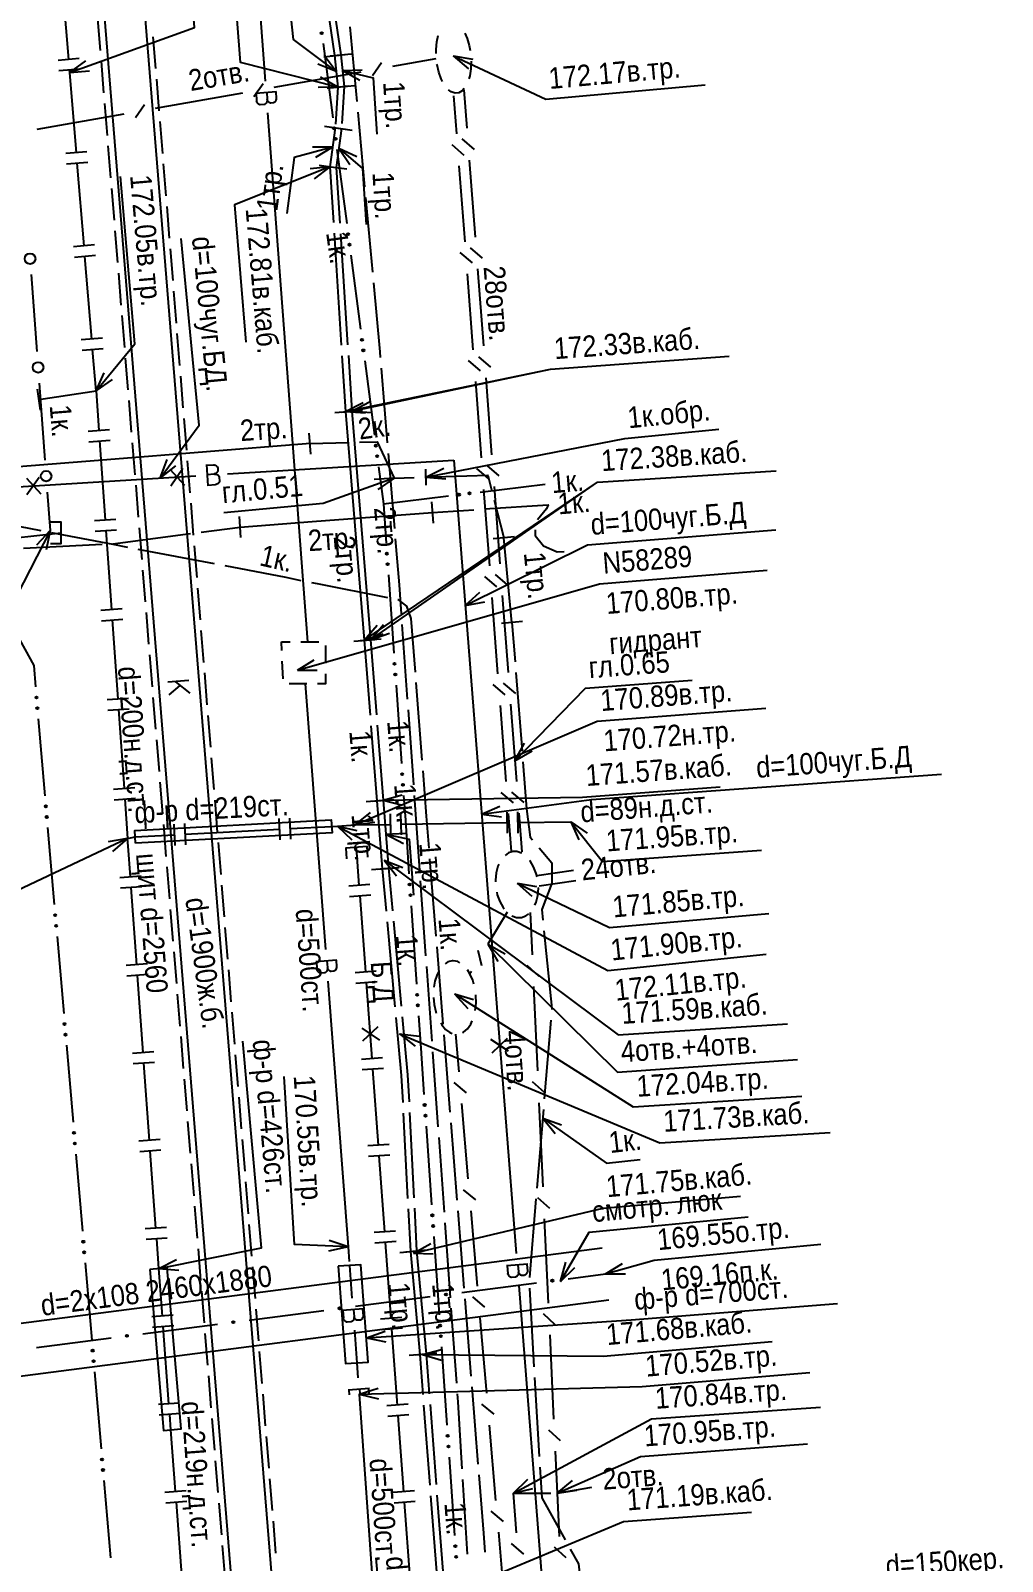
# Model space of a CAD drawing. Header units: metres. Extents: x -3947 to -3704, y 4976 to 6609.
# Drawn here: x -3859.1 to -3813.4, y 5905.6 to 5977.5 of the extents above; entities that cross this region are included whole.
import ezdxf
from ezdxf.enums import TextEntityAlignment as Align

# ---------------------------------------------------------------- set-up
doc = ezdxf.new("R2010")
doc.units = ezdxf.units.M
doc.header["$MEASUREMENT"] = 0
for name, color, linetype, lineweight in [('Водопровод', 7, 'Continuous', 25), ('Газопровод', 7, 'Continuous', 25), ('Кабели', 7, 'Continuous', 25), ('Кабель связи', 7, 'Continuous', 25), ('Кабель электрический', 7, 'Continuous', 25), ('Канализация самотёчная', 7, 'Continuous', 25), ('Теплосеть', 7, 'Continuous', 25)]:
    doc.layers.add(name, color=color, linetype=linetype, lineweight=lineweight)
doc.styles.add('Style-RUSSIAN_1251', font='RUSSIAN_1251.shx')
doc.styles.add('Style-RUSSIAN_1251 I 0.00000', font='RUSSIAN_1251.shx')

msp = doc.modelspace()

# ---------------------------------------------------------------- linework, layer by layer
at = {"layer": 'Водопровод', "linetype": 'Continuous'}
for p, q in [((-3849.976, 6000), (-3848.101, 5975.146)), ((-3847.564, 5974.643), (-3848.559, 5974.568)), ((-3848.526, 5974.571), (-3848.499, 5974.209)), ((-3848.027, 5974.608), (-3848.003, 5974.288)), ((-3847.988, 5973.65), (-3846.112, 5948.796)), ((-3853.041, 5956.488), (-3852.704, 5957.359)), ((-3849.864, 5956.683), (-3839.233, 5957.334)), ((-3839.233, 5957.334), (-3836.293, 5920.038)), ((-3861.993, 5955.94), (-3851.362, 5956.591)), ((-3858.723, 5956.517), (-3859.296, 5955.697)), ((-3853.041, 5956.488), (-3852.303, 5957.061)), ((-3852.567, 5956.892), (-3851.893, 5956.153)), ((-3851.968, 5956.931), (-3852.541, 5956.111)), ((-3850.851, 5957.121), (-3850.79, 5956.125)), ((-3850.823, 5956.657), (-3850.502, 5956.677)), ((-3859.322, 5956.478), (-3858.647, 5955.739)), ((-3850.792, 5956.158), (-3850.431, 5956.18)), ((-3838.694, 5950.493), (-3837.999, 5951.117)), ((-3838.694, 5950.493), (-3837.776, 5950.669)), ((-3847.332, 5948.796), (-3846.916, 5948.796)), ((-3847.314, 5948.38), (-3847.332, 5948.796)), ((-3845.268, 5948.611), (-3845.268, 5947.778)), ((-3847.255, 5947.048), (-3847.292, 5947.881)), ((-3846.586, 5947.449), (-3845.79, 5947.937)), ((-3846.586, 5947.449), (-3845.652, 5947.457)), ((-3846.216, 5946.819), (-3845.266, 5934.334)), ((-3837.921, 5940.691), (-3837.062, 5941.057)), ((-3837.921, 5940.691), (-3836.996, 5940.562)), ((-3844.729, 5933.832), (-3845.724, 5933.756)), ((-3845.691, 5933.759), (-3845.664, 5933.397)), ((-3845.192, 5933.797), (-3845.168, 5933.476)), ((-3845.153, 5932.839), (-3844.203, 5920.354)), ((-3836.665, 5929.543), (-3837.495, 5930.102)), ((-3836.715, 5930.141), (-3837.442, 5929.454)), ((-3844.203, 5920.354), (-3845.091, 5920.644)), ((-3844.203, 5920.354), (-3845.114, 5920.145)), ((-3844.203, 5920.354), (-3844.15, 5919.656)), ((-3844.137, 5919.48), (-3844.019, 5917.936)), ((-3835.755, 5919.537), (-3836.749, 5919.459)), ((-3836.717, 5919.461), (-3836.688, 5919.1)), ((-3836.218, 5919.501), (-3836.192, 5919.18)), ((-3836.176, 5918.543), (-3833.236, 5881.247)), ((-3843.482, 5917.434), (-3844.477, 5917.358)), ((-3844.444, 5917.361), (-3844.417, 5916.999)), ((-3843.945, 5917.399), (-3843.921, 5917.078)), ((-3843.906, 5916.441), (-3843.788, 5914.897)), ((-3843.342, 5916.078), (-3842.461, 5916.388)), ((-3843.342, 5916.078), (-3842.428, 5915.889)), ((-3843.788, 5914.897), (-3843.735, 5914.199)), ((-3843.198, 5913.696), (-3844.193, 5913.621)), ((-3844.16, 5913.623), (-3844.143, 5913.399)), ((-3843.677, 5913.434), (-3842.784, 5913.707)), ((-3843.677, 5913.434), (-3842.771, 5913.208)), ((-3843.677, 5913.434), (-3842.823, 5901.376)), ((-3843.661, 5913.661), (-3843.644, 5913.437)), ((-3843.235, 5913.693), (-3843.218, 5913.469))]:
    msp.add_line(p, q, dxfattribs=at)
at = {"layer": 'Водопровод', "linetype": 'Continuous', "flags": 128}
for points in [[(-3847.6, 5974.641), (-3847.576, 5974.323), (-3847.58, 5974.292), (-3847.595, 5974.241), (-3847.619, 5974.192), (-3847.633, 5974.172), (-3847.65, 5974.154), (-3847.673, 5974.137), (-3847.702, 5974.122), (-3847.716, 5974.117), (-3847.832, 5974.109), (-3847.855, 5974.113), (-3847.885, 5974.123), (-3847.907, 5974.137), (-3847.929, 5974.152), (-3847.951, 5974.178), (-3847.973, 5974.212), (-3847.988, 5974.243), (-3848.003, 5974.288), (-3848.003, 5974.249), (-3848.005, 5974.215), (-3848.016, 5974.166), (-3848.03, 5974.135), (-3848.047, 5974.105), (-3848.076, 5974.073), (-3848.11, 5974.05), (-3848.141, 5974.038), (-3848.331, 5974.024), (-3848.35, 5974.026), (-3848.377, 5974.036), (-3848.408, 5974.054), (-3848.439, 5974.083), (-3848.459, 5974.11), (-3848.483, 5974.155), (-3848.495, 5974.182), (-3848.499, 5974.209)], [(-3853.041, 5956.488), (-3851.197, 5958.964), (-3852.046, 5967.753)], [(-3850.849, 5957.084), (-3850.531, 5957.104), (-3850.501, 5957.1), (-3850.449, 5957.084), (-3850.401, 5957.059), (-3850.381, 5957.046), (-3850.363, 5957.028), (-3850.347, 5957.005), (-3850.332, 5956.976), (-3850.328, 5956.961), (-3850.32, 5956.845), (-3850.325, 5956.823), (-3850.336, 5956.792), (-3850.35, 5956.771), (-3850.365, 5956.749), (-3850.392, 5956.727), (-3850.426, 5956.706), (-3850.457, 5956.691), (-3850.502, 5956.677), (-3850.463, 5956.676), (-3850.43, 5956.674), (-3850.38, 5956.662), (-3850.349, 5956.647), (-3850.32, 5956.63), (-3850.289, 5956.6), (-3850.266, 5956.566), (-3850.255, 5956.535), (-3850.243, 5956.345), (-3850.246, 5956.326), (-3850.255, 5956.299), (-3850.274, 5956.268), (-3850.304, 5956.238), (-3850.331, 5956.218), (-3850.376, 5956.195), (-3850.403, 5956.184), (-3850.431, 5956.18)], [(-3838.694, 5950.493), (-3832.947, 5953.344), (-3824.085, 5954.049)], [(-3846.586, 5947.449), (-3832.381, 5951.52), (-3824.506, 5952.155)], [(-3846.416, 5948.796), (-3846.112, 5948.796), (-3845.583, 5948.796)], [(-3845.268, 5947.278), (-3845.268, 5946.819), (-3845.642, 5946.819)], [(-3846.142, 5946.819), (-3846.216, 5946.819), (-3846.975, 5946.819)], [(-3837.921, 5940.691), (-3832.75, 5941.377), (-3816.308, 5942.568)], [(-3844.766, 5933.829), (-3844.742, 5933.511), (-3844.745, 5933.481), (-3844.76, 5933.429), (-3844.784, 5933.381), (-3844.797, 5933.361), (-3844.815, 5933.343), (-3844.838, 5933.326), (-3844.867, 5933.311), (-3844.881, 5933.306), (-3844.997, 5933.297), (-3845.02, 5933.301), (-3845.05, 5933.312), (-3845.072, 5933.325), (-3845.094, 5933.34), (-3845.116, 5933.366), (-3845.138, 5933.4), (-3845.153, 5933.431), (-3845.168, 5933.476), (-3845.168, 5933.437), (-3845.17, 5933.404), (-3845.181, 5933.354), (-3845.195, 5933.323), (-3845.212, 5933.294), (-3845.241, 5933.261), (-3845.275, 5933.238), (-3845.306, 5933.227), (-3845.496, 5933.212), (-3845.515, 5933.214), (-3845.542, 5933.224), (-3845.573, 5933.242), (-3845.603, 5933.271), (-3845.624, 5933.298), (-3845.648, 5933.343), (-3845.66, 5933.37), (-3845.664, 5933.397)], [(-3844.203, 5920.354), (-3846.716, 5920.468), (-3847.209, 5928.361)], [(-3844.67, 5919.452), (-3844.322, 5914.868), (-3843.255, 5914.925), (-3843.603, 5919.509), (-3844.67, 5919.452)], [(-3835.791, 5919.534), (-3835.766, 5919.216), (-3835.77, 5919.186), (-3835.784, 5919.134), (-3835.809, 5919.086), (-3835.822, 5919.066), (-3835.839, 5919.048), (-3835.862, 5919.031), (-3835.891, 5919.016), (-3835.906, 5919.011), (-3836.021, 5919.002), (-3836.044, 5919.005), (-3836.075, 5919.016), (-3836.096, 5919.029), (-3836.118, 5919.045), (-3836.141, 5919.071), (-3836.162, 5919.105), (-3836.178, 5919.135), (-3836.192, 5919.18), (-3836.193, 5919.142), (-3836.194, 5919.108), (-3836.205, 5919.058), (-3836.22, 5919.027), (-3836.236, 5918.998), (-3836.265, 5918.966), (-3836.299, 5918.942), (-3836.33, 5918.93), (-3836.52, 5918.915), (-3836.539, 5918.918), (-3836.566, 5918.927), (-3836.597, 5918.945), (-3836.628, 5918.974), (-3836.648, 5919.001), (-3836.673, 5919.046), (-3836.684, 5919.073), (-3836.688, 5919.1)], [(-3843.342, 5916.078), (-3830.899, 5916.921), (-3821.189, 5917.696)], [(-3843.519, 5917.431), (-3843.495, 5917.113), (-3843.498, 5917.083), (-3843.513, 5917.031), (-3843.537, 5916.983), (-3843.551, 5916.963), (-3843.568, 5916.945), (-3843.591, 5916.928), (-3843.62, 5916.913), (-3843.634, 5916.908), (-3843.75, 5916.899), (-3843.773, 5916.903), (-3843.803, 5916.914), (-3843.825, 5916.927), (-3843.847, 5916.942), (-3843.869, 5916.969), (-3843.891, 5917.003), (-3843.906, 5917.033), (-3843.921, 5917.078), (-3843.922, 5917.039), (-3843.923, 5917.006), (-3843.934, 5916.956), (-3843.948, 5916.925), (-3843.965, 5916.896), (-3843.994, 5916.864), (-3844.028, 5916.84), (-3844.059, 5916.829), (-3844.249, 5916.814), (-3844.268, 5916.817), (-3844.295, 5916.826), (-3844.326, 5916.844), (-3844.356, 5916.873), (-3844.377, 5916.9), (-3844.401, 5916.945), (-3844.413, 5916.972), (-3844.417, 5916.999)], [(-3843.677, 5913.434), (-3830.372, 5913.781), (-3822.493, 5914.452)]]:
    msp.add_lwpolyline(points, dxfattribs=at)
at = {"layer": 'Газопровод', "linetype": 'Continuous'}
for p, q in [((-3857.336, 5976.159), (-3857.657, 5980.041)), ((-3856.838, 5976.2), (-3857.835, 5976.118)), ((-3857.286, 5975.552), (-3856.525, 5976.093)), ((-3856.797, 5975.702), (-3857.794, 5975.62)), ((-3857.286, 5975.552), (-3856.355, 5975.623)), ((-3856.477, 5971.82), (-3857.473, 5971.738)), ((-3856.435, 5971.322), (-3857.432, 5971.24)), ((-3856.613, 5967.399), (-3856.934, 5971.281)), ((-3856.115, 5967.44), (-3857.111, 5967.358)), ((-3856.074, 5966.942), (-3857.07, 5966.86)), ((-3856.251, 5963.019), (-3856.572, 5966.901)), ((-3855.753, 5963.06), (-3856.75, 5962.978)), ((-3855.712, 5962.562), (-3856.709, 5962.48)), ((-3856.05, 5960.58), (-3856.21, 5962.521)), ((-3856.05, 5960.58), (-3855.668, 5961.432)), ((-3856.05, 5960.58), (-3855.283, 5961.113)), ((-3858.661, 5959.681), (-3858.81, 5960.67)), ((-3858.736, 5960.176), (-3856.05, 5960.58)), ((-3856.05, 5960.58), (-3855.919, 5958.727)), ((-3856.418, 5958.691), (-3855.421, 5958.762)), ((-3856.383, 5958.193), (-3855.385, 5958.263)), ((-3855.884, 5958.228), (-3855.623, 5954.521)), ((-3856.121, 5954.486), (-3855.124, 5954.556)), ((-3859.98, 5953.659), (-3857.689, 5953.915)), ((-3856.086, 5953.987), (-3855.089, 5954.057)), ((-3855.588, 5954.022), (-3855.326, 5950.315)), ((-3855.825, 5950.28), (-3854.827, 5950.351)), ((-3855.79, 5949.781), (-3854.792, 5949.852)), ((-3855.291, 5949.817), (-3855.029, 5946.11)), ((-3855.528, 5946.075), (-3854.531, 5946.145)), ((-3855.493, 5945.576), (-3854.496, 5945.646)), ((-3854.994, 5945.611), (-3854.733, 5941.904)), ((-3855.232, 5941.869), (-3854.234, 5941.939)), ((-3855.196, 5941.37), (-3854.199, 5941.441)), ((-3854.698, 5941.405), (-3854.567, 5939.552)), ((-3843.874, 5940.181), (-3843.146, 5940.766)), ((-3842.197, 5939.707), (-3842.213, 5940.707)), ((-3841.697, 5939.714), (-3841.713, 5940.714)), ((-3836.71, 5939.79), (-3836.725, 5940.79)), ((-3836.21, 5939.798), (-3836.225, 5940.798)), ((-3852.327, 5939.22), (-3852.38, 5940.218)), ((-3851.828, 5939.246), (-3851.881, 5940.245)), ((-3851.854, 5939.746), (-3847.416, 5939.982)), ((-3847.389, 5939.483), (-3847.442, 5940.482)), ((-3846.89, 5939.51), (-3846.943, 5940.508)), ((-3844.697, 5940.13), (-3844.021, 5939.485)), ((-3844.697, 5940.13), (-3843.785, 5939.926)), ((-3843.874, 5940.181), (-3842.949, 5940.306)), ((-3841.705, 5940.214), (-3836.718, 5940.29)), ((-3836.218, 5940.298), (-3833.724, 5940.336)), ((-3833.724, 5940.336), (-3833.358, 5939.476)), ((-3833.724, 5940.336), (-3832.967, 5939.788)), ((-3854.567, 5939.552), (-3855.487, 5939.393)), ((-3854.567, 5939.552), (-3855.274, 5938.941)), ((-3843.673, 5937.343), (-3843.805, 5939.129)), ((-3853.936, 5937.774), (-3854.934, 5937.701)), ((-3853.9, 5937.275), (-3854.897, 5937.203)), ((-3854.135, 5933.61), (-3854.399, 5937.239)), ((-3843.175, 5937.379), (-3844.172, 5937.306)), ((-3843.138, 5936.881), (-3844.135, 5936.807)), ((-3843.374, 5933.272), (-3843.637, 5936.844)), ((-3853.636, 5933.647), (-3854.634, 5933.574)), ((-3853.6, 5933.148), (-3854.597, 5933.075)), ((-3853.835, 5929.483), (-3854.099, 5933.112)), ((-3842.875, 5933.308), (-3843.873, 5933.235)), ((-3842.839, 5932.81), (-3843.836, 5932.736)), ((-3843.075, 5929.201), (-3843.337, 5932.773)), ((-3843.556, 5930.627), (-3842.73, 5930.064)), ((-3843.51, 5930.029), (-3842.78, 5930.712)), ((-3853.336, 5929.519), (-3854.333, 5929.447)), ((-3842.576, 5929.237), (-3843.573, 5929.164)), ((-3853.3, 5929.021), (-3854.297, 5928.948)), ((-3853.535, 5925.356), (-3853.799, 5928.984)), ((-3842.539, 5928.739), (-3843.537, 5928.665)), ((-3842.775, 5925.13), (-3843.038, 5928.702)), ((-3853.036, 5925.392), (-3854.033, 5925.32)), ((-3853, 5924.893), (-3853.997, 5924.821)), ((-3853.235, 5921.229), (-3853.498, 5924.857)), ((-3842.277, 5925.166), (-3843.274, 5925.093)), ((-3842.24, 5924.668), (-3843.237, 5924.594)), ((-3842.476, 5921.059), (-3842.739, 5924.631)), ((-3852.736, 5921.265), (-3853.733, 5921.192)), ((-3852.7, 5920.766), (-3853.697, 5920.694)), ((-3841.977, 5921.095), (-3842.975, 5921.022)), ((-3841.941, 5920.597), (-3842.938, 5920.523)), ((-3842.176, 5916.988), (-3842.439, 5920.56)), ((-3853.096, 5919.328), (-3852.264, 5919.753)), ((-3853.096, 5919.328), (-3852.165, 5919.263)), ((-3852.431, 5917.139), (-3853.428, 5917.064)), ((-3841.678, 5917.024), (-3842.675, 5916.951)), ((-3852.394, 5916.64), (-3853.391, 5916.566)), ((-3852.621, 5912.975), (-3852.892, 5916.603)), ((-3841.641, 5916.526), (-3842.638, 5916.452)), ((-3841.877, 5912.916), (-3842.14, 5916.489)), ((-3852.122, 5913.012), (-3853.12, 5912.938)), ((-3841.378, 5912.953), (-3842.376, 5912.88)), ((-3852.085, 5912.514), (-3853.082, 5912.439)), ((-3841.342, 5912.454), (-3842.339, 5912.381)), ((-3841.578, 5908.845), (-3841.84, 5912.418)), ((-3851.814, 5908.886), (-3852.811, 5908.811)), ((-3851.777, 5908.387), (-3852.774, 5908.312)), ((-3852.004, 5904.722), (-3852.275, 5908.35)), ((-3841.079, 5908.882), (-3842.076, 5908.809)), ((-3841.042, 5908.383), (-3842.04, 5908.31)), ((-3841.278, 5904.774), (-3841.541, 5908.347))]:
    msp.add_line(p, q, dxfattribs=at)
at = {"layer": 'Газопровод', "linetype": 'Continuous', "flags": 128}
for points in [[(-3857.286, 5975.552), (-3851.427, 5977.67), (-3852.086, 5985.706)], [(-3856.975, 5971.779), (-3857.286, 5975.552), (-3857.295, 5975.661)], [(-3856.05, 5960.58), (-3854.22, 5962.787), (-3854.899, 5970.665)], [(-3858.189, 5953.415), (-3857.689, 5953.415), (-3857.689, 5954.415), (-3858.189, 5954.415)], [(-3843.874, 5940.181), (-3832.491, 5945.065), (-3824.559, 5945.676)], [(-3854.191, 5939.32), (-3854.223, 5939.92), (-3844.991, 5940.421), (-3844.945, 5939.805), (-3854.191, 5939.32)], [(-3846.916, 5940.009), (-3844.968, 5940.113), (-3844.697, 5940.13)], [(-3844.697, 5940.13), (-3843.874, 5940.181), (-3842.205, 5940.207)], [(-3844.697, 5940.13), (-3831.985, 5933.335), (-3824.549, 5934.102)], [(-3833.724, 5940.336), (-3832.233, 5938.467), (-3824.77, 5939.003)], [(-3854.567, 5939.552), (-3869.263, 5932.602), (-3877.13, 5931.878)], [(-3854.567, 5939.552), (-3854.207, 5939.62), (-3852.354, 5939.719)], [(-3854.435, 5937.738), (-3854.54, 5939.183), (-3854.567, 5939.552)], [(-3843.273, 5938.663), (-3843.306, 5939.162), (-3844.304, 5939.096), (-3844.27, 5938.597)], [(-3853.096, 5919.328), (-3848.275, 5920.31), (-3849.142, 5930.019)], [(-3852.93, 5917.102), (-3853.096, 5919.328), (-3853.198, 5920.73)], [(-3853.525, 5919.291), (-3852.873, 5911.725), (-3852.049, 5911.796), (-3852.701, 5919.362), (-3853.525, 5919.291)], [(-3852.312, 5908.848), (-3852.53, 5911.755), (-3852.584, 5912.476)], [(-3840.484, 5893.973), (-3841.922, 5894.845), (-3842.881, 5905.729)]]:
    msp.add_lwpolyline(points, dxfattribs=at)
at = {"layer": 'Кабели', "linetype": 'Continuous'}
for p, q in [((-3859.097, 5966.048), (-3858.831, 5962.435)), ((-3858.72, 5960.939), (-3858.454, 5957.326)), ((-3858.343, 5955.83), (-3858.21, 5954.024)), ((-3858.21, 5954.024), (-3858.844, 5953.338)), ((-3858.21, 5954.024), (-3858.399, 5953.109))]:
    msp.add_line(p, q, dxfattribs=at)
at = {"layer": 'Кабели', "linetype": 'Continuous', "flags": 128}
msp.add_lwpolyline([(-3858.21, 5954.024), (-3861.653, 5947.331), (-3860.971, 5938.92)], dxfattribs=at)
at = {"layer": 'Кабели', "linetype": 'Continuous'}
for centre in [(-3859.152, 5966.796), (-3858.775, 5961.687), (-3858.398, 5956.578)]:
    msp.add_circle(centre, 0.25, dxfattribs=at)
at = {"layer": 'Кабель связи', "linetype": 'Continuous'}
for p, q in [((-3845.375, 5976.903), (-3844.918, 5973.419)), ((-3843.055, 5975.402), (-3842.626, 5976.016)), ((-3842.102, 5975.839), (-3840.054, 5976.201)), ((-3839.255, 5976.325), (-3838.545, 5975.718)), ((-3839.255, 5976.325), (-3838.334, 5976.171)), ((-3847.675, 5974.855), (-3843.579, 5975.578)), ((-3853.247, 5973.87), (-3849.152, 5974.593)), ((-3848.628, 5974.417), (-3848.198, 5975.031)), ((-3838.759, 5974.737), (-3838.621, 5972.927)), ((-3854.201, 5973.432), (-3853.771, 5974.046)), ((-3839.238, 5974.451), (-3839.102, 5972.661)), ((-3858.82, 5972.885), (-3854.724, 5973.609)), ((-3838.848, 5972.423), (-3838.28, 5971.935)), ((-3844.723, 5971.932), (-3844.266, 5968.448)), ((-3839.33, 5972.158), (-3838.761, 5971.669)), ((-3838.988, 5971.166), (-3838.716, 5967.587)), ((-3838.507, 5971.431), (-3838.232, 5967.811)), ((-3838.459, 5967.307), (-3837.89, 5966.819)), ((-3844.071, 5966.961), (-3843.614, 5963.477)), ((-3838.944, 5967.084), (-3838.375, 5966.595)), ((-3838.602, 5966.092), (-3838.33, 5962.513)), ((-3838.118, 5966.315), (-3837.842, 5962.695)), ((-3843.419, 5961.989), (-3842.962, 5958.505)), ((-3838.557, 5962.009), (-3837.989, 5961.521)), ((-3838.07, 5962.191), (-3837.501, 5961.703)), ((-3838.216, 5961.018), (-3837.944, 5957.439)), ((-3837.729, 5961.199), (-3837.453, 5957.579)), ((-3842.766, 5957.018), (-3842.538, 5955.276)), ((-3838.171, 5956.935), (-3837.603, 5956.447)), ((-3837.68, 5957.075), (-3837.112, 5956.587)), ((-3837.994, 5955.825), (-3834.939, 5956.194)), ((-3837.83, 5955.943), (-3837.558, 5952.365)), ((-3837.339, 5956.083), (-3837.064, 5952.462)), ((-3842.538, 5955.276), (-3839.483, 5955.645)), ((-3842.538, 5955.276), (-3842.41, 5953.433)), ((-3842.306, 5951.936), (-3842.051, 5948.25)), ((-3837.785, 5951.861), (-3837.216, 5951.373)), ((-3837.291, 5951.959), (-3836.722, 5951.47)), ((-3837.444, 5950.869), (-3837.172, 5947.291)), ((-3836.95, 5950.967), (-3836.674, 5947.346)), ((-3841.947, 5946.753), (-3841.691, 5943.066)), ((-3837.399, 5946.787), (-3836.83, 5946.299)), ((-3836.902, 5946.843), (-3836.333, 5946.354)), ((-3837.058, 5945.795), (-3836.785, 5942.217)), ((-3836.56, 5945.851), (-3836.285, 5942.23)), ((-3858.765, 5945.174), (-3858.453, 5941.553)), ((-3836.359, 5943.199), (-3835.911, 5944.019)), ((-3836.359, 5943.199), (-3835.553, 5943.671)), ((-3837.013, 5941.713), (-3836.444, 5941.225)), ((-3836.512, 5941.727), (-3835.944, 5941.238)), ((-3836.672, 5940.721), (-3836.535, 5938.932)), ((-3836.171, 5940.735), (-3836.033, 5938.924)), ((-3858.325, 5940.059), (-3858.013, 5936.437)), ((-3835.333, 5937.808), (-3833.601, 5938.059)), ((-3836.258, 5937.453), (-3835.555, 5936.838)), ((-3836.258, 5937.453), (-3835.339, 5937.289)), ((-3835.225, 5937.319), (-3833.495, 5937.569)), ((-3841.236, 5936.386), (-3840.988, 5932.699)), ((-3836.721, 5936.075), (-3837.628, 5934.579)), ((-3835.644, 5936.06), (-3835.552, 5934.081)), ((-3857.884, 5934.943), (-3857.572, 5931.322)), ((-3838.106, 5934.301), (-3837.927, 5933.573)), ((-3837.63, 5934.575), (-3837.165, 5933.765)), ((-3837.63, 5934.575), (-3836.814, 5934.121)), ((-3835.794, 5933.584), (-3835.24, 5933.079)), ((-3838.405, 5933.296), (-3838.47, 5933.188)), ((-3839.196, 5932.252), (-3838.569, 5931.559)), ((-3839.196, 5932.252), (-3838.302, 5931.982)), ((-3835.483, 5932.583), (-3835.299, 5928.625)), ((-3839.152, 5930.35), (-3839, 5928.58)), ((-3857.444, 5929.827), (-3857.132, 5926.206)), ((-3839.222, 5928.074), (-3838.648, 5927.591)), ((-3835.541, 5928.128), (-3834.987, 5927.623)), ((-3838.871, 5927.085), (-3838.566, 5923.544)), ((-3835.229, 5927.126), (-3835.045, 5923.168)), ((-3840.53, 5926.019), (-3840.273, 5922.333)), ((-3857.003, 5924.711), (-3856.691, 5921.09)), ((-3838.788, 5923.038), (-3838.215, 5922.555)), ((-3838.437, 5922.049), (-3838.132, 5918.508)), ((-3835.288, 5922.671), (-3834.734, 5922.167)), ((-3834.976, 5921.67), (-3834.792, 5917.712)), ((-3840.169, 5920.836), (-3839.913, 5917.15)), ((-3856.563, 5919.596), (-3856.251, 5915.974)), ((-3838.355, 5918.002), (-3837.781, 5917.52)), ((-3838.004, 5917.014), (-3837.699, 5913.472)), ((-3835.034, 5917.215), (-3834.48, 5916.71)), ((-3834.722, 5916.213), (-3834.539, 5912.255)), ((-3839.809, 5915.653), (-3839.553, 5911.967)), ((-3856.122, 5914.48), (-3855.81, 5910.858)), ((-3837.921, 5912.966), (-3837.348, 5912.484)), ((-3837.57, 5911.978), (-3837.265, 5908.437)), ((-3834.781, 5911.759), (-3834.227, 5911.254)), ((-3839.449, 5910.47), (-3839.192, 5906.784)), ((-3834.469, 5910.757), (-3834.377, 5908.778)), ((-3855.682, 5909.364), (-3855.37, 5905.743)), ((-3836.426, 5908.783), (-3835.752, 5909.429)), ((-3834.377, 5908.778), (-3833.654, 5909.368)), ((-3834.377, 5908.778), (-3832.747, 5909.058)), ((-3836.426, 5908.783), (-3835.515, 5908.989)), ((-3836.426, 5908.783), (-3834.676, 5908.779)), ((-3836.283, 5906.906), (-3836.426, 5908.783)), ((-3834.377, 5908.778), (-3833.453, 5908.911)), ((-3834.377, 5908.778), (-3834.273, 5906.744)), ((-3837.488, 5907.931), (-3836.914, 5907.448)), ((-3837.137, 5906.942), (-3836.832, 5903.401)), ((-3835.942, 5905.914), (-3836.511, 5906.403)), ((-3834.513, 5906.246), (-3833.957, 5905.744))]:
    msp.add_line(p, q, dxfattribs=at)
at = {"layer": 'Кабель связи', "linetype": 'Continuous', "flags": 128}
for points in [[(-3838.719, 5977.392), (-3838.608, 5977.141), (-3838.51, 5976.809), (-3838.469, 5976.582)], [(-3840.065, 5976.438), (-3840.067, 5976.636), (-3840.033, 5976.983), (-3839.965, 5977.281)], [(-3839.769, 5975.132), (-3839.827, 5975.244), (-3839.94, 5975.559), (-3840.019, 5975.907), (-3840.023, 5975.941)], [(-3839.255, 5976.325), (-3834.91, 5974.3), (-3827.408, 5974.973)], [(-3838.42, 5976.084), (-3838.433, 5975.726), (-3838.484, 5975.393), (-3838.529, 5975.243)], [(-3838.745, 5974.797), (-3838.835, 5974.692), (-3838.999, 5974.594), (-3839.174, 5974.574), (-3839.353, 5974.634), (-3839.477, 5974.731)], [(-3860.238, 5949.979), (-3858.981, 5947.68), (-3858.894, 5946.669)], [(-3836.359, 5943.199), (-3833.045, 5946.614), (-3828.02, 5946.988)], [(-3841.588, 5941.57), (-3841.507, 5940.403), (-3841.337, 5937.883)], [(-3836.442, 5938.931), (-3836.661, 5938.865), (-3836.823, 5938.75)], [(-3836.03, 5938.844), (-3836.048, 5938.856), (-3836.275, 5938.928), (-3836.284, 5938.928), (-3836.442, 5938.931)], [(-3835.318, 5937.74), (-3835.354, 5937.906), (-3835.476, 5938.221), (-3835.638, 5938.493), (-3835.658, 5938.516)], [(-3837.108, 5938.346), (-3837.156, 5938.246), (-3837.239, 5937.934), (-3837.272, 5937.594), (-3837.268, 5937.515)], [(-3836.258, 5937.453), (-3831.911, 5935.364), (-3824.415, 5936.027)], [(-3835.42, 5936.415), (-3835.358, 5936.553), (-3835.281, 5936.869), (-3835.254, 5937.212), (-3835.257, 5937.245)], [(-3837.21, 5937.02), (-3837.185, 5936.898), (-3837.07, 5936.579), (-3836.913, 5936.3), (-3836.867, 5936.247)], [(-3836.498, 5935.916), (-3836.282, 5935.837), (-3836.055, 5935.834), (-3835.839, 5935.909), (-3835.706, 5936.012)], [(-3837.63, 5934.575), (-3831.54, 5928.563), (-3823.067, 5929.158)], [(-3839.304, 5933.802), (-3839.514, 5933.748), (-3839.644, 5933.66)], [(-3838.949, 5933.708), (-3839.038, 5933.76), (-3839.254, 5933.803), (-3839.304, 5933.802)], [(-3839.952, 5933.275), (-3840.019, 5933.149), (-3840.119, 5932.835), (-3840.164, 5932.564)], [(-3838.285, 5932.694), (-3838.336, 5932.88), (-3838.47, 5933.188), (-3838.589, 5933.37)], [(-3840.183, 5932.066), (-3840.154, 5931.748), (-3840.075, 5931.393), (-3840.053, 5931.333)], [(-3839.196, 5932.252), (-3830.802, 5926.94), (-3822.868, 5927.436)], [(-3838.221, 5931.459), (-3838.183, 5931.798), (-3838.189, 5932.169), (-3838.194, 5932.203)], [(-3840.887, 5931.203), (-3840.785, 5929.692), (-3840.634, 5927.516)], [(-3839.848, 5930.878), (-3839.8, 5930.792), (-3839.616, 5930.573), (-3839.413, 5930.423), (-3839.309, 5930.387)], [(-3838.829, 5930.419), (-3838.779, 5930.439), (-3838.592, 5930.599), (-3838.433, 5930.826), (-3838.365, 5930.981)], [(-3836.426, 5908.783), (-3829.93, 5912.274), (-3821.998, 5912.815)], [(-3834.377, 5908.778), (-3830.446, 5910.503), (-3822.603, 5911.096)]]:
    msp.add_lwpolyline(points, dxfattribs=at)
at = {"layer": 'Кабель связи', "linetype": 'Continuous'}
for centre in [(-3845.44, 5977.399), (-3844.853, 5972.924), (-3844.788, 5972.428), (-3844.201, 5967.952), (-3844.136, 5967.457), (-3843.549, 5962.981), (-3843.484, 5962.485), (-3842.897, 5958.01), (-3842.832, 5957.514), (-3838.49, 5955.765), (-3838.987, 5955.705), (-3842.376, 5952.934), (-3842.341, 5952.435), (-3842.016, 5947.751), (-3841.982, 5947.252), (-3858.851, 5946.171), (-3858.808, 5945.673), (-3841.657, 5942.568), (-3841.622, 5942.069), (-3858.411, 5941.055), (-3858.368, 5940.557), (-3841.303, 5937.384), (-3841.27, 5936.885), (-3857.97, 5935.939), (-3857.927, 5935.441), (-3840.954, 5932.2), (-3840.92, 5931.701), (-3857.53, 5930.823), (-3857.487, 5930.325), (-3840.599, 5927.017), (-3840.564, 5926.518), (-3857.089, 5925.708), (-3857.046, 5925.209), (-3840.239, 5921.834), (-3840.204, 5921.335), (-3856.649, 5920.592), (-3856.606, 5920.094), (-3839.878, 5916.651), (-3839.844, 5916.152), (-3856.208, 5915.476), (-3856.165, 5914.978), (-3839.518, 5911.468), (-3839.483, 5910.969), (-3855.768, 5910.36), (-3855.725, 5909.862), (-3839.158, 5906.285), (-3839.123, 5905.786)]:
    msp.add_circle(centre, 0.05, dxfattribs=at)
at = {"layer": 'Кабель электрический', "linetype": 'Continuous'}
for p, q in [((-3845.319, 5979.593), (-3844.84, 5976.34)), ((-3845.019, 5979.628), (-3844.54, 5976.38)), ((-3843.779, 5974.183), (-3844.102, 5977.696)), ((-3844.76, 5975.6), (-3845.63, 5975.94)), ((-3845.337, 5976.286), (-3844.343, 5976.394)), ((-3844.76, 5975.6), (-3845.33, 5976.34)), ((-3845.037, 5976.33), (-3844.043, 5976.43)), ((-3844.68, 5974.86), (-3845.492, 5975.322)), ((-3844.465, 5975.635), (-3843.532, 5975.67)), ((-3844.465, 5975.635), (-3843.647, 5975.183)), ((-3844.68, 5974.86), (-3845.614, 5974.838)), ((-3845.177, 5974.806), (-3844.183, 5974.914)), ((-3844.887, 5974.84), (-3843.893, 5974.94)), ((-3844.68, 5974.86), (-3844.799, 5973.114)), ((-3844.39, 5974.89), (-3844.496, 5973.143)), ((-3843.411, 5970.171), (-3843.734, 5973.685)), ((-3845.305, 5973.018), (-3844.315, 5972.882)), ((-3845.005, 5972.978), (-3844.015, 5972.842)), ((-3844.935, 5972.035), (-3845.869, 5972.041)), ((-3844.935, 5972.035), (-3845.738, 5971.558)), ((-3844.635, 5971.995), (-3844.116, 5971.218)), ((-3844.635, 5971.995), (-3843.79, 5971.597)), ((-3845.06, 5971.12), (-3845.988, 5971.018)), ((-3845.06, 5971.12), (-3845.803, 5970.553)), ((-3845.555, 5971.188), (-3844.565, 5971.052)), ((-3845.255, 5971.148), (-3844.265, 5971.012)), ((-3845.06, 5971.12), (-3844.891, 5968.492)), ((-3844.76, 5971.08), (-3844.591, 5968.467)), ((-3843.043, 5966.16), (-3843.365, 5969.673)), ((-3844.859, 5967.993), (-3844.521, 5962.737)), ((-3844.559, 5967.968), (-3844.221, 5962.742)), ((-3844.189, 5962.243), (-3844.02, 5959.63)), ((-3844.489, 5962.238), (-3844.32, 5959.61)), ((-3842.343, 5958.134), (-3842.636, 5961.65)), ((-3844.818, 5959.569), (-3843.822, 5959.651)), ((-3844.518, 5959.589), (-3843.522, 5959.671)), ((-3844.32, 5959.61), (-3843.489, 5960.037)), ((-3844.32, 5959.61), (-3843.388, 5959.548)), ((-3844.02, 5959.63), (-3843.191, 5960.061)), ((-3844.02, 5959.63), (-3843.088, 5959.572)), ((-3846.043, 5958.602), (-3845.963, 5957.606)), ((-3846.003, 5958.104), (-3844.17, 5958.156)), ((-3842.008, 5954.12), (-3842.301, 5957.636)), ((-3840.527, 5956.154), (-3840.55, 5956.904)), ((-3840.538, 5956.529), (-3839.703, 5956.946)), ((-3840.538, 5956.529), (-3839.607, 5956.456)), ((-3842.037, 5956.483), (-3842.969, 5956.415)), ((-3842.037, 5956.483), (-3842.8, 5955.944)), ((-3840.19, 5954.373), (-3840.266, 5955.371)), ((-3837.332, 5955.452), (-3836.877, 5953.676)), ((-3862.229, 5954.709), (-3858.645, 5954.023)), ((-3849.236, 5953.686), (-3849.312, 5954.684)), ((-3840.228, 5954.872), (-3838.294, 5954.999)), ((-3851.106, 5953.945), (-3849.274, 5954.185)), ((-3836.379, 5953.723), (-3837.375, 5953.629)), ((-3859.458, 5953.192), (-3855.766, 5953.374)), ((-3854.078, 5953.149), (-3850.493, 5952.463)), ((-3843.44, 5948.86), (-3842.835, 5949.572)), ((-3843.14, 5948.89), (-3842.543, 5949.608)), ((-3841.403, 5946.086), (-3841.654, 5949.606)), ((-3835.999, 5949.741), (-3836.995, 5949.647)), ((-3836.497, 5949.694), (-3836.351, 5947.843)), ((-3843.938, 5948.819), (-3842.942, 5948.901)), ((-3843.638, 5948.849), (-3842.642, 5948.931)), ((-3843.44, 5948.86), (-3842.555, 5949.158)), ((-3843.44, 5948.86), (-3843.165, 5945.339)), ((-3843.14, 5948.89), (-3842.258, 5949.198)), ((-3843.14, 5948.89), (-3842.864, 5945.364)), ((-3836.312, 5947.345), (-3836.02, 5943.643)), ((-3841.011, 5946.87), (-3840.731, 5943.231)), ((-3841.116, 5942.068), (-3841.367, 5945.588)), ((-3843.125, 5944.841), (-3842.85, 5941.32)), ((-3842.826, 5944.866), (-3842.55, 5941.34)), ((-3843.048, 5941.301), (-3842.052, 5941.379)), ((-3842.55, 5941.34), (-3841.654, 5941.605)), ((-3843.348, 5941.281), (-3842.352, 5941.359)), ((-3842.55, 5941.34), (-3841.646, 5941.105)), ((-3842.425, 5939.745), (-3841.493, 5939.802)), ((-3842.425, 5939.745), (-3841.597, 5939.313)), ((-3842.501, 5938.522), (-3841.929, 5937.783)), ((-3842.501, 5938.522), (-3841.63, 5938.184)), ((-3840.368, 5938.595), (-3840.076, 5934.957)), ((-3843.098, 5938.081), (-3842.102, 5938.159)), ((-3842.798, 5938.111), (-3841.802, 5938.189)), ((-3842.6, 5938.12), (-3842.415, 5936.123)), ((-3842.3, 5938.15), (-3842.115, 5936.153)), ((-3840.539, 5934.033), (-3840.792, 5937.552)), ((-3842.369, 5935.625), (-3841.999, 5931.632)), ((-3842.069, 5935.655), (-3841.699, 5931.662)), ((-3840.25, 5930.015), (-3840.503, 5933.534)), ((-3834.667, 5931.01), (-3834.976, 5927.31)), ((-3841.785, 5930.369), (-3841.051, 5929.79)), ((-3841.785, 5930.369), (-3840.858, 5930.251)), ((-3839.705, 5930.322), (-3839.415, 5926.684)), ((-3839.961, 5925.997), (-3840.214, 5929.516)), ((-3841.608, 5926.637), (-3841.4, 5922.632)), ((-3841.31, 5926.667), (-3841.107, 5922.662)), ((-3835.017, 5926.812), (-3835.326, 5923.112)), ((-3835.051, 5926.403), (-3834.461, 5925.679)), ((-3835.051, 5926.403), (-3834.172, 5926.088)), ((-3839.375, 5926.185), (-3839.086, 5922.547)), ((-3839.673, 5921.979), (-3839.926, 5925.498)), ((-3841.374, 5922.133), (-3841.27, 5920.13)), ((-3841.082, 5922.163), (-3840.98, 5920.16)), ((-3839.046, 5922.049), (-3838.756, 5918.41)), ((-3835.367, 5922.613), (-3835.676, 5918.913)), ((-3839.384, 5917.961), (-3839.637, 5921.481)), ((-3841.768, 5920.085), (-3840.772, 5920.175)), ((-3841.478, 5920.114), (-3840.482, 5920.206)), ((-3841.132, 5920.055), (-3840.314, 5920.505)), ((-3841.132, 5920.055), (-3840.199, 5920.019)), ((-3835.679, 5918.415), (-3835.461, 5914.708)), ((-3838.716, 5917.912), (-3838.427, 5914.274)), ((-3839.095, 5913.944), (-3839.348, 5917.463)), ((-3840.71, 5915.29), (-3839.808, 5915.532)), ((-3841.328, 5915.255), (-3840.332, 5915.345)), ((-3841.028, 5915.284), (-3840.032, 5915.376)), ((-3840.83, 5915.3), (-3840.686, 5913.415)), ((-3840.71, 5915.29), (-3839.813, 5915.032)), ((-3840.53, 5915.33), (-3840.386, 5913.445)), ((-3835.432, 5914.209), (-3835.214, 5910.502)), ((-3838.387, 5913.775), (-3838.097, 5910.137)), ((-3840.648, 5912.917), (-3840.359, 5909.148)), ((-3840.348, 5912.947), (-3840.059, 5909.178)), ((-3838.585, 5905.903), (-3838.805, 5909.425)), ((-3840.321, 5908.649), (-3840.032, 5904.88)), ((-3840.021, 5908.679), (-3839.733, 5904.91))]:
    msp.add_line(p, q, dxfattribs=at)
at = {"layer": 'Кабель электрический', "linetype": 'Continuous', "flags": 128}
for points in [[(-3844.68, 5974.86), (-3849.261, 5976.015), (-3849.899, 5984.316)], [(-3844.76, 5975.6), (-3846.76, 5977.1), (-3847.044, 5979.729)], [(-3844.84, 5976.34), (-3844.68, 5974.86)], [(-3844.54, 5976.38), (-3844.39, 5974.89)], [(-3844.465, 5975.635), (-3843.019, 5975.291), (-3842.849, 5972.652)], [(-3844.81, 5972.95), (-3845.06, 5971.12)], [(-3844.51, 5972.91), (-3844.76, 5971.08)], [(-3844.935, 5972.035), (-3846.73, 5971.548), (-3847.088, 5968.928)], [(-3844.635, 5971.995), (-3843.523, 5971.037), (-3843.352, 5968.398)], [(-3845.06, 5971.12), (-3849.536, 5969.328), (-3849.004, 5962.875)], [(-3842.677, 5962.149), (-3842.7, 5962.42), (-3842.997, 5965.662)], [(-3844.32, 5959.61), (-3834.68, 5961.606), (-3826.291, 5962.208)], [(-3844.02, 5959.63), (-3834.68, 5961.606), (-3826.291, 5962.208)], [(-3844.32, 5959.61), (-3843.44, 5948.86)], [(-3844.02, 5959.63), (-3843.14, 5948.89)], [(-3840.538, 5956.529), (-3831.191, 5958.352), (-3826.766, 5958.79)], [(-3846.003, 5958.104), (-3846.179, 5958.09), (-3855.535, 5957.344), (-3860.704, 5956.932)], [(-3843.671, 5958.17), (-3842.838, 5958.193), (-3842.037, 5956.483), (-3841.092, 5956.512)], [(-3843.44, 5948.86), (-3832.468, 5956.295), (-3824.074, 5956.833)], [(-3843.14, 5948.89), (-3832.468, 5956.295), (-3824.074, 5956.833)], [(-3840.592, 5956.527), (-3837.63, 5956.617), (-3837.456, 5955.936)], [(-3842.037, 5956.483), (-3845.375, 5955.287), (-3850.047, 5954.855)], [(-3837.795, 5955.032), (-3834.798, 5955.229), (-3834.878, 5955.042), (-3835.297, 5954.519)], [(-3849.274, 5954.185), (-3845.89, 5954.442), (-3840.228, 5954.872)], [(-3858.153, 5953.929), (-3855.265, 5953.376), (-3854.569, 5953.243)], [(-3855.267, 5953.399), (-3855.266, 5953.399), (-3851.602, 5953.88)], [(-3841.69, 5950.104), (-3841.787, 5951.466), (-3841.967, 5953.622)], [(-3836.497, 5949.694), (-3836.877, 5953.676)], [(-3835.413, 5954.059), (-3835.413, 5953.786), (-3835.012, 5953.305), (-3834.371, 5953.012), (-3834.037, 5953.029)], [(-3850.002, 5952.369), (-3847.135, 5951.82), (-3846.418, 5951.678)], [(-3845.927, 5951.581), (-3845.659, 5951.527), (-3842.347, 5950.87)], [(-3841.857, 5950.773), (-3841.856, 5950.773), (-3841.448, 5950.46), (-3841.243, 5949.888), (-3841.049, 5947.368)], [(-3835.981, 5943.145), (-3835.807, 5940.936), (-3835.635, 5939.6), (-3835.538, 5939.486)], [(-3840.693, 5942.732), (-3840.529, 5940.595), (-3840.408, 5939.094)], [(-3842.55, 5941.34), (-3833.177, 5941.493), (-3826.713, 5941.973)], [(-3840.828, 5938.051), (-3841, 5940.45), (-3841.08, 5941.57)], [(-3842.85, 5941.32), (-3842.6, 5938.12)], [(-3842.55, 5941.34), (-3842.3, 5938.15)], [(-3842.425, 5939.745), (-3841.324, 5939.51), (-3841.118, 5936.874)], [(-3842.501, 5938.522), (-3831.51, 5930.315), (-3823.548, 5930.831)], [(-3835.214, 5939.104), (-3834.622, 5938.407), (-3834.622, 5937.453), (-3835.099, 5936.201), (-3835.048, 5935.699)], [(-3834.997, 5935.202), (-3834.622, 5931.549), (-3834.625, 5931.508)], [(-3840.036, 5934.459), (-3839.746, 5930.839), (-3839.745, 5930.82)], [(-3841.952, 5931.134), (-3841.7, 5928.41), (-3841.634, 5927.137)], [(-3841.652, 5931.164), (-3841.4, 5928.44), (-3841.335, 5927.167)], [(-3841.785, 5930.369), (-3829.549, 5925.243), (-3821.536, 5925.727)], [(-3835.051, 5926.403), (-3832.056, 5924.284), (-3830.472, 5924.465)], [(-3841.132, 5920.055), (-3832.205, 5922.164), (-3825.749, 5922.736)], [(-3841.27, 5920.13), (-3840.83, 5915.3)], [(-3840.98, 5920.16), (-3840.53, 5915.33)], [(-3840.71, 5915.29), (-3832.205, 5915.214), (-3824.257, 5915.909)], [(-3838.836, 5909.924), (-3839.032, 5913.067), (-3839.059, 5913.445)], [(-3835.184, 5910.003), (-3835.099, 5908.55), (-3834, 5906.579)], [(-3838.057, 5909.638), (-3837.839, 5906.896), (-3837.768, 5906)], [(-3839.659, 5903.937), (-3831.258, 5907.446), (-3825.232, 5907.887)], [(-3833.756, 5906.142), (-3833.37, 5905.449), (-3833.06, 5902.546)]]:
    msp.add_lwpolyline(points, dxfattribs=at)
at = {"layer": 'Канализация самотёчная', "linetype": 'Continuous'}
for p, q in [((-3855.978, 5978.073), (-3855.856, 5976.578)), ((-3853.237, 5975.733), (-3853.358, 5977.228)), ((-3855.815, 5976.08), (-3855.693, 5974.585)), ((-3853.076, 5973.739), (-3853.197, 5975.234)), ((-3855.653, 5974.086), (-3855.53, 5972.591)), ((-3852.915, 5971.746), (-3853.035, 5973.241)), ((-3855.49, 5972.093), (-3855.368, 5970.598)), ((-3852.753, 5969.752), (-3852.874, 5971.247)), ((-3855.327, 5970.1), (-3855.205, 5968.605)), ((-3852.592, 5967.759), (-3852.713, 5969.254)), ((-3855.164, 5968.106), (-3855.042, 5966.611)), ((-3852.431, 5965.765), (-3852.552, 5967.26)), ((-3855.001, 5966.113), (-3854.879, 5964.618)), ((-3852.27, 5963.772), (-3852.391, 5965.267)), ((-3854.838, 5964.12), (-3854.716, 5962.624)), ((-3852.108, 5961.778), (-3852.229, 5963.273)), ((-3854.676, 5962.126), (-3854.553, 5960.631)), ((-3851.947, 5959.785), (-3852.068, 5961.28)), ((-3854.513, 5960.133), (-3854.391, 5958.638)), ((-3851.786, 5957.791), (-3851.907, 5959.286)), ((-3854.35, 5958.139), (-3854.228, 5956.644)), ((-3851.625, 5955.798), (-3851.746, 5957.293)), ((-3854.187, 5956.146), (-3854.065, 5954.651)), ((-3851.463, 5953.804), (-3851.584, 5955.299)), ((-3854.024, 5954.153), (-3853.902, 5952.658)), ((-3851.302, 5951.811), (-3851.423, 5953.306)), ((-3853.861, 5952.159), (-3853.739, 5950.664)), ((-3851.141, 5949.817), (-3851.262, 5951.312)), ((-3853.699, 5950.166), (-3853.576, 5948.671)), ((-3850.98, 5947.824), (-3851.101, 5949.319)), ((-3853.536, 5948.173), (-3853.414, 5946.678)), ((-3850.819, 5945.83), (-3850.939, 5947.325)), ((-3851.686, 5946.968), (-3852.674, 5946.888)), ((-3852.105, 5946.743), (-3852.625, 5946.29)), ((-3852.322, 5946.916), (-3851.638, 5946.369)), ((-3853.373, 5946.179), (-3853.251, 5944.684)), ((-3850.657, 5943.837), (-3850.778, 5945.332)), ((-3853.21, 5944.186), (-3853.088, 5942.691)), ((-3850.496, 5941.843), (-3850.617, 5943.338)), ((-3853.047, 5942.193), (-3852.925, 5940.698)), ((-3850.335, 5939.85), (-3850.456, 5941.345)), ((-3852.884, 5940.199), (-3852.762, 5938.704)), ((-3850.174, 5937.856), (-3850.295, 5939.351)), ((-3852.722, 5938.206), (-3852.599, 5936.711)), ((-3850.012, 5935.863), (-3850.133, 5937.358)), ((-3852.559, 5936.212), (-3852.437, 5934.717)), ((-3849.851, 5933.869), (-3849.972, 5935.364)), ((-3852.396, 5934.219), (-3852.274, 5932.724)), ((-3849.69, 5931.876), (-3849.811, 5933.371)), ((-3852.233, 5932.226), (-3852.111, 5930.731)), ((-3849.529, 5929.882), (-3849.65, 5931.377)), ((-3852.07, 5930.232), (-3851.948, 5928.737)), ((-3849.368, 5927.889), (-3849.488, 5929.384)), ((-3851.907, 5928.239), (-3851.785, 5926.744)), ((-3849.206, 5925.895), (-3849.327, 5927.39)), ((-3851.745, 5926.246), (-3851.622, 5924.751)), ((-3849.045, 5923.902), (-3849.166, 5925.397)), ((-3851.582, 5924.252), (-3851.46, 5922.757)), ((-3848.884, 5921.908), (-3849.005, 5923.403)), ((-3851.419, 5922.259), (-3851.297, 5920.764)), ((-3848.723, 5919.915), (-3848.844, 5921.41)), ((-3851.256, 5920.266), (-3851.134, 5918.771)), ((-3848.561, 5917.921), (-3848.682, 5919.416)), ((-3851.093, 5918.272), (-3850.971, 5916.777)), ((-3848.4, 5915.928), (-3848.521, 5917.423)), ((-3850.93, 5916.279), (-3850.808, 5914.784)), ((-3848.239, 5913.934), (-3848.36, 5915.43)), ((-3850.768, 5914.286), (-3850.646, 5912.79)), ((-3848.078, 5911.941), (-3848.199, 5913.436)), ((-3850.605, 5912.292), (-3850.483, 5910.797)), ((-3847.916, 5909.947), (-3848.037, 5911.443)), ((-3850.442, 5910.299), (-3850.32, 5908.804)), ((-3847.755, 5907.954), (-3847.876, 5909.449)), ((-3850.279, 5908.305), (-3850.157, 5906.81)), ((-3847.594, 5905.96), (-3847.715, 5907.456)), ((-3850.116, 5906.312), (-3849.994, 5904.817))]:
    msp.add_line(p, q, dxfattribs=at)
at = {"layer": 'Канализация самотёчная', "linetype": 'Continuous', "flags": 128}
for points in [[(-3857.427, 5999.923), (-3848.768, 5893.339)], [(-3855.534, 6000.077), (-3846.874, 5893.493)]]:
    msp.add_lwpolyline(points, dxfattribs=at)
at = {"layer": 'Теплосеть', "linetype": 'Continuous'}
for p, q in [((-3834.209, 5918.731), (-3833.971, 5919.635)), ((-3834.209, 5918.731), (-3833.539, 5919.383)), ((-3833.852, 5918.856), (-3832.096, 5919.084)), ((-3832.096, 5919.084), (-3831.297, 5919.567)), ((-3832.096, 5919.084), (-3831.162, 5919.085)), ((-3838.853, 5918.208), (-3835.34, 5918.663)), ((-3843.853, 5917.56), (-3840.34, 5918.015)), ((-3848.853, 5916.912), (-3845.341, 5917.367)), ((-3853.854, 5916.264), (-3850.341, 5916.72)), ((-3858.854, 5915.616), (-3855.341, 5916.072))]:
    msp.add_line(p, q, dxfattribs=at)
at = {"layer": 'Теплосеть', "linetype": 'Continuous', "flags": 128}
for points in [[(-3834.209, 5918.731), (-3832.862, 5921.038), (-3825.39, 5921.77)], [(-3862.256, 5916.416), (-3832.254, 5920.304)], [(-3832.096, 5919.084), (-3829.803, 5919.725), (-3821.975, 5920.475)], [(-3861.94, 5913.976), (-3831.938, 5917.864)]]:
    msp.add_lwpolyline(points, dxfattribs=at)
at = {"layer": 'Теплосеть', "linetype": 'Continuous'}
for centre in [(-3834.596, 5918.76), (-3839.597, 5918.112), (-3844.597, 5917.464), (-3854.598, 5916.168), (-3849.597, 5916.816)]:
    msp.add_circle(centre, 0.05, dxfattribs=at)

# ---------------------------------------------------------------- texts
at = {"layer": 'Водопровод', "linetype": 'Continuous', "style": 'Style-RUSSIAN_1251', "width": 0.899998}
for s, rotation, p in [('d=100чуг.БД.', 275.5163, (-3850.552, 5967.897)), ('d=100чуг.Б.Д', 4.5518, (-3832.838, 5954.807)), ('N58289', 4.6074, (-3832.273, 5952.984)), ('170.80в.тр.', 4.6074, (-3832.12, 5951.09)), ('гидрант', 4.6074, (-3831.968, 5949.196)), ('d=100чуг.Б.Д', 4.1439, (-3825.055, 5943.388)), ('170.55в.тр.', 273.57527, (-3845.762, 5928.451)), ('ф-р d=700ст.', 4.5646, (-3830.79, 5918.385)), ('170.52в.тр.', 4.8676, (-3830.271, 5915.244))]:
    msp.add_text(s, height=1, rotation=rotation, dxfattribs=at).set_placement(p, align=Align.TOP_LEFT)
for p in [(-3846.667, 5936.212), (-3843.2, 5910.382)]:
    msp.add_text('d=500ст.', height=1, rotation=274.05, dxfattribs=at).set_placement(p)
at = {"layer": 'Газопровод', "linetype": 'Continuous', "style": 'Style-RUSSIAN_1251', "width": 0.899998}
for s, rotation, p in [('172.05в.тр.', 274.9298, (-3853.455, 5970.79)), ('170.89в.тр.', 4.401, (-3832.378, 5946.528)), ('170.72н.тр.', 4.401, (-3832.233, 5944.634)), ('171.95в.тр.', 4.10141, (-3832.112, 5939.93)), ('171.90в.тр.', 5.8868, (-3831.909, 5934.801)), ('172.11в.тр.', 5.8868, (-3831.715, 5932.911)), ('ф-р d=426ст.', 275.1009, (-3847.697, 5930.148)), ('d=200н.д.ст.БД.', 275.03213, (-3841.436, 5905.857))]:
    msp.add_text(s, height=1, rotation=rotation, dxfattribs=at).set_placement(p, align=Align.TOP_LEFT)
for s, rotation, p in [('d=200н.д.ст.', 274.22196, (-3855.024, 5947.603)), ('ф-р d=219ст.', 3.05288, (-3854.222, 5940.26)), ('d=89н.д.ст.', 4.36307, (-3833.243, 5940.297)), ('Б.Д', 273.75007, (-3843.141, 5933.745)), ('d=219н.д.ст.', 274.18044, (-3852.05, 5913.065))]:
    msp.add_text(s, height=1, rotation=rotation, dxfattribs=at).set_placement(p)
at = {"layer": 'Кабели', "linetype": 'Continuous', "style": 'Style-RUSSIAN_1251 I 0.00000', "width": 0.9}
msp.add_text('1к.', height=1, rotation=274.71898, dxfattribs=at).set_placement((-3857.235, 5959.98), align=Align.TOP_LEFT)
at = {"layer": 'Кабель связи', "linetype": 'Continuous', "style": 'Style-RUSSIAN_1251'}
for s, rotation, width, p in [('172.17в.тр.', 5.1206, 0.9, (-3834.815, 5975.765)), ('гл.0.65', 4.2473, 0.9, (-3832.928, 5948.077)), ('171.85в.тр.', 5.0553, 0.899998, (-3831.814, 5936.828)), ('4отв.+4отв.', 4.0154, 0.899998, (-3831.417, 5930.025)), ('172.04в.тр.', 3.5774, 0.899998, (-3830.668, 5928.401)), ('170.84в.тр.', 3.9085, 0.9, (-3829.804, 5913.735)), ('170.95в.тр.', 4.3236, 0.9, (-3830.331, 5911.966))]:
    msp.add_text(s, height=1, rotation=rotation, dxfattribs=dict(at, width=width)).set_placement(p, align=Align.TOP_LEFT)
at = {"layer": 'Кабель связи', "linetype": 'Continuous'}
for s, rotation, style, width, p in [('2отв.', 9.63339, 'Style-RUSSIAN_1251', 0.899998, (-3851.604, 5974.672)), ('1к.', 277.92483, 'Style-RUSSIAN_1251', 0.899998, (-3845.239, 5968.015)), ('28отв.', 274.50391, 'Style-RUSSIAN_1251', 0.899998, (-3837.832, 5966.419)), ('1к.', 4.75309, 'Style-RUSSIAN_1251', 0.899998, (-3834.61, 5955.772)), ('1.к.', 273.97731, 'Style-RUSSIAN_1251', 0.899998, (-3842.035, 5942.088)), ('24отв.', 5.90168, 'Style-RUSSIAN_1251', 0.899998, (-3833.195, 5937.572)), ('4отв.', 273.88664, 'Style-RUSSIAN_1251', 0.899998, (-3836.887, 5930.5)), ('2отв.', 4.55176, 'Style-RUSSIAN_1251 I 0.00000', 0.9, (-3832.205, 5908.933))]:
    msp.add_text(s, height=1, rotation=rotation, dxfattribs=dict(at, style=style, width=width)).set_placement(p)
at = {"layer": 'Кабель электрический', "linetype": 'Continuous', "style": 'Style-RUSSIAN_1251'}
for s, rotation, width, p in [('1тр.', 273.6978, 0.9, (-3841.558, 5975.16)), ('1тр.', 82.2209, 0.9, (-3848.524, 5969.125)), ('1тр.', 273.6978, 0.9, (-3842.062, 5970.906)), ('172.81в.каб.', 274.7092, 0.9, (-3848.022, 5969.227)), ('172.33в.каб.', 4.106, 0.9, (-3834.559, 5963.069)), ('172.33в.каб.', 4.106, 0.9, (-3834.559, 5963.069)), ('1к.обр.', 5.65185, 0.899998, (-3831.11, 5959.817)), ('172.38в.каб.', 3.6724, 0.9, (-3832.339, 5957.806)), ('172.38в.каб.', 3.6724, 0.9, (-3832.339, 5957.806)), ('гл.0.51', 5.28092, 0.9, (-3850.18, 5956.299)), ('171.57в.каб.', 4.2498, 0.9, (-3833.064, 5943.005)), ('1тр.', 274.4811, 0.9, (-3839.861, 5939.399)), ('171.59в.каб.', 3.7103, 0.9, (-3831.382, 5931.827)), ('171.73в.каб.', 3.4565, 0.9, (-3829.415, 5926.754)), ('1к.', 6.5033, 0.899998, (-3831.997, 5925.75)), ('171.75в.каб.', 5.059, 0.9, (-3832.113, 5923.678)), ('171.68в.каб.', 4.9972, 0.9, (-3832.111, 5916.728)), ('171.19в.каб.', 4.188, 0.9, (-3831.143, 5908.958))]:
    msp.add_text(s, height=1, rotation=rotation, dxfattribs=dict(at, width=width)).set_placement(p, align=Align.TOP_LEFT)
at = {"layer": 'Кабель электрический', "linetype": 'Continuous'}
for s, rotation, style, width, p in [('2тр.', 3.76785, 'Style-RUSSIAN_1251', 0.899998, (-3849.247, 5958.22)), ('2к.', 7.47442, 'Style-RUSSIAN_1251', 0.899998, (-3843.658, 5958.29)), ('1к.', 4.75309, 'Style-RUSSIAN_1251', 0.899998, (-3834.305, 5954.775)), ('2тр.', 274.684, 'Style-RUSSIAN_1251 I 0.00000', 0.9, (-3842.983, 5955.092)), ('2тр.', 3.79433, 'Style-RUSSIAN_1251', 0.899998, (-3846.05, 5953.046)), ('2тр.', 274.68, 'Style-RUSSIAN_1251 I 0.00000', 0.9, (-3844.88, 5953.735)), ('1к.', 347.18845, 'Style-RUSSIAN_1251', 0.899998, (-3848.412, 5952.392)), ('1тр.', 275.4512, 'Style-RUSSIAN_1251', 0.899998, (-3835.94, 5952.965)), ('1к.', 274.468, 'Style-RUSSIAN_1251 I 0.00000', 0.9, (-3842.366, 5945.064)), ('1к.', 274.474, 'Style-RUSSIAN_1251 I 0.00000', 0.9, (-3844.145, 5944.59)), ('1тр.', 274.467, 'Style-RUSSIAN_1251 I 0.00000', 0.9, (-3844.041, 5940.673)), ('1к.', 274.55385, 'Style-RUSSIAN_1251', 0.899998, (-3839.953, 5935.768)), ('1к.', 274.11122, 'Style-RUSSIAN_1251', 0.899998, (-3841.951, 5935.006)), ('1тр.', 275.205, 'Style-RUSSIAN_1251 I 0.00000', 0.9, (-3842.322, 5918.639)), ('1тр.', 275.323, 'Style-RUSSIAN_1251 I 0.00000', 0.9, (-3840.254, 5918.611)), ('1к.', 274.374, 'Style-RUSSIAN_1251 I 0.00000', 0.9, (-3839.676, 5908.303))]:
    msp.add_text(s, height=1, rotation=rotation, dxfattribs=dict(at, style=style, width=width)).set_placement(p)
at = {"layer": 'Канализация самотёчная', "linetype": 'Continuous', "style": 'Style-RUSSIAN_1251', "width": 0.899998}
for s, rotation, p in [('щит d=2560', 274.45311, (-3854.171, 5938.819)), ('d=1900ж.б.', 277.67692, (-3851.858, 5936.704))]:
    msp.add_text(s, height=1, rotation=rotation, dxfattribs=at).set_placement(p)
msp.add_text('d=150кер.', height=1, rotation=4.10213, dxfattribs=at).set_placement((-3818.967, 5905.859), align=Align.TOP_LEFT)
at = {"layer": 'Теплосеть', "linetype": 'Continuous', "style": 'Style-RUSSIAN_1251', "width": 0.9}
for s, rotation, p in [('смотр. люк', 5.59486, (-3832.779, 5922.503)), ('169.55о.тр.', 5.4732, (-3829.717, 5921.189)), ('169.16п.к.', 5.4732, (-3829.536, 5919.298))]:
    msp.add_text(s, height=1, rotation=rotation, dxfattribs=at).set_placement(p, align=Align.TOP_LEFT)
at = {"layer": 'Теплосеть', "linetype": 'Continuous', "style": 'Style-RUSSIAN_1251 I 0.00000', "width": 0.9}
msp.add_text('d=2x108 2460x1880', height=1, rotation=7.35995, dxfattribs=at).set_placement((-3858.581, 5917.105))

doc.saveas('drawing.dxf')
